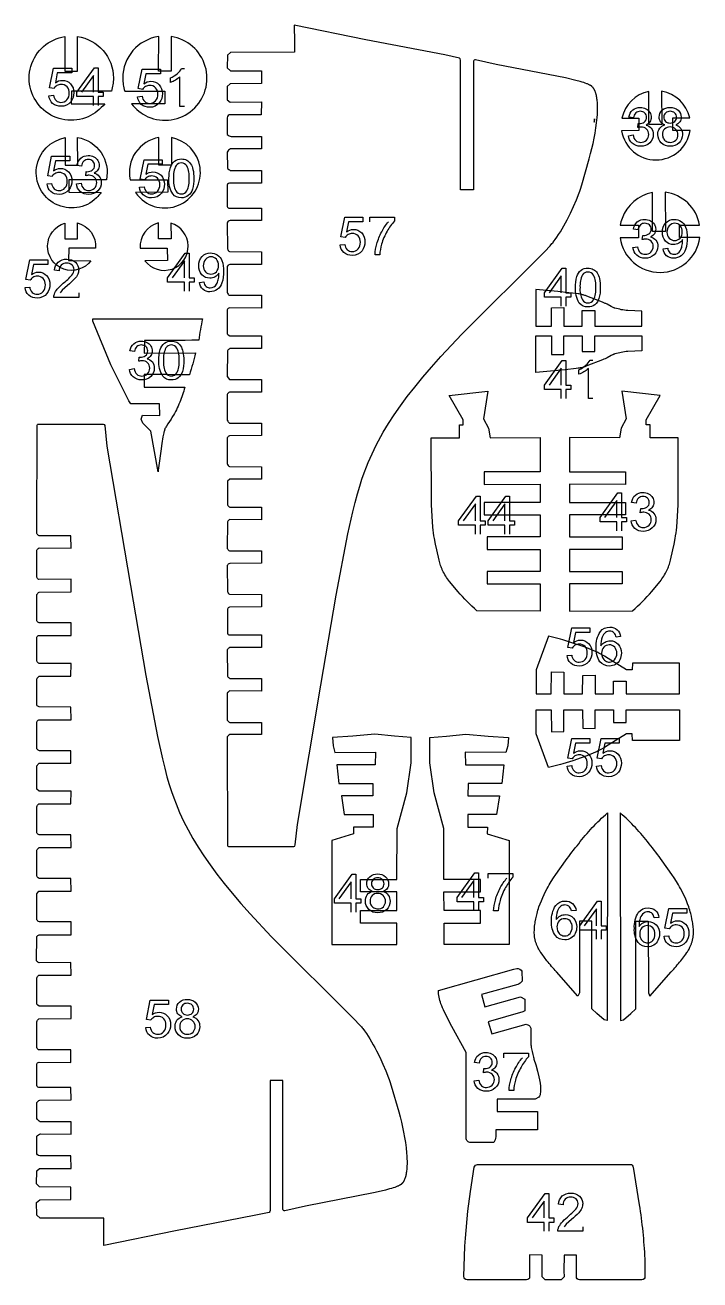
# Model space of a CAD drawing. Extents: x -306 to 77, y -230 to 818.
# Drawn here: x -305.9 to -129.1, y -229.6 to 99.3 of the extents above; entities that cross this region are included whole.
import ezdxf

# ---------------------------------------------------------------- set-up
doc = ezdxf.new("R2010")
doc.units = 0
for name, color, linetype in [('DEFAULT', 18, 'CONTINUOUS'), ('LAYER_1', 18, 'CONTINUOUS'), ('LETTERS', 1, 'CONTINUOUS')]:
    doc.layers.add(name, color=color, linetype=linetype)

msp = doc.modelspace()

# ---------------------------------------------------------------- linework, layer by layer
at = {"layer": 'DEFAULT'}
for points in [[(-208.47, -127.87), (-218.04, -127.87), (-218.04, -124.58), (-208.46, -124.58), (-208.41, -111.26), (-205.86, -101.87), (-204.74, -94.01), (-204.74, -87.37), (-209.12, -87.02), (-214.23, -86.56), (-220.05, -87.02), (-225.35, -87.37), (-225.2, -89.57), (-224.71, -91.31), (-214.05, -91.25), (-214.14, -94.55), (-224.18, -94.57), (-223.67, -99.47), (-214.76, -99.47), (-214.75, -102.73), (-223.01, -102.68), (-222.26, -107.56), (-214.71, -107.58), (-214.69, -110.9), (-219.89, -110.87), (-219.82, -112.63), (-225.56, -114.42), (-225.51, -141.67), (-208.51, -141.67), (-208.5, -136.02), (-218.04, -136.02), (-218.04, -132.73), (-208.48, -132.73), (-208.47, -127.87)], [(-196.15, -127.87), (-186.58, -127.87), (-186.58, -124.58), (-196.16, -124.58), (-196.21, -111.26), (-198.76, -101.87), (-199.88, -94.01), (-199.88, -87.37), (-195.49, -87.02), (-190.39, -86.56), (-184.57, -87.02), (-179.26, -87.37), (-179.42, -89.57), (-179.91, -91.31), (-190.57, -91.25), (-190.48, -94.55), (-180.44, -94.57), (-180.95, -99.47), (-189.85, -99.47), (-189.87, -102.73), (-181.6, -102.68), (-182.35, -107.56), (-189.9, -107.58), (-189.93, -110.9), (-184.72, -110.87), (-184.8, -112.63), (-179.06, -114.42), (-179.11, -141.67), (-196.1, -141.67), (-196.12, -136.02), (-186.58, -136.02), (-186.58, -132.73), (-196.13, -132.73), (-196.15, -127.87)]]:
    msp.add_lwpolyline(points, dxfattribs=at)
at = {"layer": 'LAYER_1'}
for points in [[(-252.91, -87.25), (-252.85, -115.55, 0.414252), (-252.44, -115.96), (-235.5, -115.96, 0.398036), (-235.09, -115.57), (-234.56, -110.19), (-228.4, -73.68), (-224.35, -50.07), (-221.3, -34.06), (-220.01, -28.25), (-219.4, -25.78), (-218.81, -23.56), (-218.22, -21.54), (-217.64, -19.71), (-217.05, -18.02), (-216.44, -16.44), (-215.98, -15.3), (-215.49, -14.16), (-214.97, -13.03), (-214.44, -11.9), (-213.88, -10.78), (-213.29, -9.65), (-212.68, -8.52), (-212.04, -7.39), (-210.66, -5.11), (-209.17, -2.8), (-207.53, -0.44), (-205.75, 1.97), (-203.82, 4.45), (-201.72, 7.01), (-199.44, 9.66), (-196.99, 12.42), (-191.48, 18.29), (-169.76, 40), (-168.36, 41.47), (-167.86, 42.03), (-167.67, 42.26), (-167.58, 42.36), (-167.51, 42.45), (-167.03, 43.09), (-166.57, 43.74), (-166.11, 44.44), (-165.66, 45.14), (-165.2, 45.91), (-164.75, 46.68), (-164.32, 47.46), (-163.9, 48.25), (-163.03, 49.99), (-162.22, 51.75), (-161.46, 53.53), (-160.74, 55.34), (-160.57, 55.82), (-160.39, 56.33), (-160.03, 57.42), (-158.1, 64.29, 0.048757), (-156.03, 75.07), (-155.97, 75.9), (-155.93, 76.58), (-155.91, 77.25), (-155.91, 77.91), (-155.93, 78.56), (-155.97, 79.14), (-155.99, 79.43), (-156.02, 79.72), (-156.06, 80), (-156.1, 80.29), (-156.15, 80.57), (-156.21, 80.85), (-156.27, 81.11), (-156.31, 81.24), (-156.34, 81.36), (-156.38, 81.49), (-156.42, 81.62), (-156.47, 81.74), (-156.51, 81.86), (-156.55, 81.96), (-156.59, 82.06), (-156.64, 82.15), (-156.68, 82.25), (-156.73, 82.34), (-156.78, 82.43), (-156.83, 82.53), (-156.88, 82.61), (-156.94, 82.69), (-156.99, 82.77), (-157.05, 82.85), (-157.1, 82.92), (-157.13, 82.95), (-157.15, 82.98), (-157.2, 83.03), (-157.3, 83.14), (-157.33, 83.17), (-157.37, 83.21), (-157.41, 83.24), (-157.45, 83.27), (-157.49, 83.31), (-157.53, 83.34), (-157.58, 83.37), (-157.63, 83.4), (-157.68, 83.44), (-157.74, 83.47), (-157.85, 83.54), (-157.98, 83.6), (-158.11, 83.67), (-158.26, 83.74), (-158.41, 83.8), (-158.57, 83.87), (-158.74, 83.94), (-159.12, 84.08), (-159.53, 84.22), (-159.98, 84.36), (-160.47, 84.5), (-161.58, 84.8), (-164.29, 85.45), (-182.49, 89.01), (-187.92, 90.19, 0.469464), (-188.41, 89.83), (-188.43, 56.09), (-191.81, 56.09), (-191.78, 90.11), (-191.88, 90.42), (-192.06, 90.67), (-195.96, 91.48), (-216.58, 95.45), (-235.36, 99.3), (-235.33, 94.86), (-235.35, 92.18), (-252.05, 92.15), (-252.86, 91.39), (-252.96, 88.07), (-252.1, 87.31), (-243.98, 87.28), (-243.98, 84.02), (-252.2, 83.94), (-252.96, 83.17), (-252.91, 79.75), (-252.2, 79.14), (-243.93, 79.16), (-244, 75.8), (-252.13, 75.82, 0.416214), (-252.93, 75.03), (-252.91, 70.64, 0.131587), (-251.92, 70.08), (-243.94, 70.13), (-243.94, 66.89), (-252.07, 66.87, 0.138218), (-252.94, 66.02), (-252.89, 61.88, 0.128149), (-252.12, 61.19), (-243.94, 61.16), (-243.95, 57.89), (-252.1, 57.87, 0.414011), (-252.94, 57.39), (-252.93, 51.75, 0.304278), (-252.33, 51.3), (-243.96, 51.32), (-243.95, 48.06), (-252.2, 48.08, 0.323484), (-252.92, 47.45), (-252.9, 40.67, 0.170153), (-252.37, 39.94), (-243.93, 39.86), (-243.94, 36.58), (-252.27, 36.58), (-252.66, 36.35), (-252.91, 36.02), (-252.94, 29.23, 0.15558), (-252.38, 28.49), (-243.94, 28.49), (-243.95, 25.13), (-252.33, 25.2, 0.142456), (-252.96, 24.72), (-252.94, 18.36), (-252.66, 18.11), (-252.28, 17.9), (-243.91, 17.85), (-243.93, 14.5), (-252.24, 14.5, 0.154243), (-252.9, 13.95), (-252.91, 7.17), (-252.37, 6.42), (-243.94, 6.42), (-243.95, 3.12), (-252.33, 3.12, 0.122192), (-252.94, 2.49), (-252.91, -4.27, 0.08215), (-252.33, -5.01), (-243.94, -5.03), (-243.95, -8.28), (-252.31, -8.31, 0.164054), (-252.91, -8.84), (-252.91, -15.66, 0.186836), (-252.35, -16.42), (-243.96, -16.43), (-243.94, -19.72), (-252.26, -19.73), (-252.9, -20.26), (-252.88, -26.43, 0.109959), (-252.29, -27.08), (-243.95, -27.08), (-243.97, -30.32), (-252.21, -30.29, 0.142173), (-252.89, -30.88), (-252.91, -37.89, 0.176715), (-252.37, -38.48), (-243.92, -38.49), (-243.95, -41.74), (-252.28, -41.81, 0.154498), (-252.93, -42.33), (-252.89, -49.14, 0.130891), (-252.32, -49.87), (-243.96, -49.9), (-243.92, -53.2), (-252.32, -53.23, 0.154339), (-252.88, -53.78), (-252.89, -60.1, 0.362503), (-252.29, -60.54), (-243.92, -60.54), (-243.93, -63.85), (-252.31, -63.84, 0.154311), (-252.91, -64.42), (-252.89, -71.29, 0.126379), (-252.25, -71.94), (-243.93, -71.96), (-243.93, -75.29), (-252.35, -75.21, 0.142467), (-252.93, -75.84), (-252.93, -82.87, 0.150771), (-252.25, -83.48), (-243.94, -83.44), (-243.95, -86.66), (-252.29, -86.66, 0.13669), (-252.91, -87.25)], [(-282.75, 85.39, -0.077996), (-283.28, 82.01), (-293.75, 81.95), (-293.81, 78.68), (-285.02, 78.7, -0.117795), (-289.34, 75.29, -1.140759), (-295.44, 96.3), (-295.46, 87.25), (-292.15, 87.26), (-292.17, 96.31, -0.37221), (-282.75, 85.39)], [(-280.3, 85.39, 0.077996), (-279.77, 82.01), (-269.3, 81.95), (-269.24, 78.68), (-278.03, 78.7, 0.117767), (-273.71, 75.29, 1.140765), (-267.61, 96.3), (-267.59, 87.25), (-270.9, 87.26), (-270.88, 96.31, 0.372226), (-280.3, 85.39)], [(-139.13, 81.98), (-139.09, 73.26), (-142.5, 73.26), (-142.5, 81.91, 0.295853), (-149.51, 74.94), (-145.13, 74.91), (-145.13, 71.64), (-149.6, 71.61, 0.857434), (-131.67, 71.68), (-136.15, 71.67), (-136.15, 74.96), (-131.78, 74.96, 0.305859), (-139.13, 81.98)], [(-156.82, 73.87, 0.21136), (-156.75, 74.77), (-156.82, 73.87)], [(-295.39, 69.81), (-295.41, 62.55), (-292.1, 62.56), (-292.12, 69.83, -0.425334), (-284.58, 58.76), (-294.39, 58.78), (-294.44, 55.51), (-285.98, 55.45), (-285.98, 55.45, -0.04992), (-287.16, 54.04), (-287.2, 54, -1.345568), (-295.39, 69.81)], [(-267.55, 69.81), (-267.54, 62.55), (-270.85, 62.56), (-270.83, 69.83, 0.425325), (-278.37, 58.76), (-268.56, 58.78), (-268.5, 55.51), (-276.97, 55.45), (-276.97, 55.45, 0.04989), (-275.78, 54.04), (-275.75, 54, 1.345545), (-267.55, 69.81)], [(-145.18, 43.57), (-150.01, 43.53, 0.869917), (-129.1, 43.62), (-134.44, 43.6), (-134.44, 46.89), (-129.17, 46.9, 0.326624), (-138.19, 55.51), (-138.14, 45.19), (-141.56, 45.19), (-141.56, 55.41, 0.263853), (-149.49, 48.64, 0.047058), (-149.99, 46.88), (-145.18, 46.84), (-145.18, 43.57)], [(-295.47, 47.37), (-295.48, 43.25), (-292.16, 43.26), (-292.17, 47.44, -0.36691), (-287.4, 40.84), (-294.46, 40.86), (-294.51, 37.59), (-288.64, 37.55, -1.386067), (-295.47, 47.37)], [(-267.67, 47.37), (-267.66, 43.25), (-270.97, 43.26), (-270.96, 47.44, 0.366938), (-275.73, 40.84), (-268.67, 40.86), (-268.62, 37.59), (-274.49, 37.55, 1.386036), (-267.67, 47.37)], [(-172.05, 29.97), (-172.05, 20.38), (-168.02, 20.38), (-168, 25.23), (-164.75, 25.28), (-164.75, 20.38), (-159.91, 20.38), (-159.93, 24.46), (-156.61, 24.46), (-156.59, 20.38), (-144.34, 20.38), (-144.34, 24.31), (-147.99, 24.46), (-148.41, 24.51), (-148.84, 24.57), (-149.26, 24.64), (-149.69, 24.72), (-150.11, 24.81), (-150.53, 24.9), (-150.95, 25.01), (-151.36, 25.12), (-151.44, 25.15), (-151.53, 25.18), (-151.61, 25.21), (-151.69, 25.24), (-151.78, 25.27), (-151.86, 25.3), (-152.02, 25.38), (-152.18, 25.45), (-152.34, 25.53), (-153.43, 26.14), (-153.59, 26.22), (-153.75, 26.3), (-153.91, 26.37), (-154.26, 26.52), (-154.61, 26.66), (-158.68, 28.25), (-159.08, 28.39), (-159.28, 28.46), (-159.48, 28.53), (-159.68, 28.59), (-159.88, 28.64), (-160.16, 28.71), (-160.43, 28.77), (-160.71, 28.83), (-161, 28.88), (-161.56, 28.96), (-164.42, 29.26, 0.004206), (-172.05, 29.97)], [(-288.1, 22.31), (-259.42, 22.31, 0.020387), (-260.4, 16.73, -0.003379), (-274.57, 16.61), (-274.66, 13.34), (-261.2, 13.37, -0.018277), (-262.85, 7.68, -0.000457), (-274.69, 7.7), (-274.71, 4.38), (-264.05, 4.41, -0.034316), (-265.38, 0.45, -0.060367), (-267.34, -3.37), (-267.34, -3.38), (-267.34, -3.38), (-267.33, -3.38), (-267.33, -3.38), (-267.33, -3.39), (-267.33, -3.39), (-267.33, -3.39), (-267.33, -3.4), (-267.33, -3.4), (-267.34, -3.4), (-267.34, -3.41), (-267.34, -3.41), (-267.34, -3.42), (-267.34, -3.42), (-267.34, -3.43), (-267.34, -3.43), (-267.35, -3.45), (-267.35, -3.46), (-267.36, -3.47), (-267.37, -3.49), (-267.39, -3.52), (-267.41, -3.56), (-267.45, -3.65), (-267.51, -3.74), (-267.66, -3.97), (-268.45, -5.17), (-268.86, -5.8), (-269.03, -6.09), (-269.11, -6.22), (-269.18, -6.35), (-269.24, -6.46), (-269.26, -6.52), (-269.29, -6.57), (-269.3, -6.62), (-269.31, -6.64), (-269.32, -6.66), (-269.33, -6.68), (-269.34, -6.7), (-269.34, -6.72), (-269.35, -6.74), (-269.35, -6.75), (-269.35, -6.75), (-269.35, -6.76), (-269.35, -6.77), (-269.35, -6.78), (-269.36, -6.79), (-269.36, -6.79), (-269.36, -6.8), (-269.36, -6.81), (-269.36, -6.81), (-269.36, -6.82), (-269.36, -6.83), (-269.36, -6.83), (-269.35, -6.84), (-269.35, -6.84), (-269.35, -6.85), (-269.35, -6.85), (-269.35, -6.86), (-269.35, -6.86), (-269.34, -6.86), (-269.34, -6.87), (-269.34, -6.87), (-269.34, -6.87), (-269.33, -6.88), (-269.33, -6.88), (-269.32, -6.88), (-269.32, -6.88), (-269.32, -6.88), (-269.31, -6.89), (-269.31, -6.89), (-269.3, -6.89), (-269.3, -6.89), (-269.3, -6.89), (-269.31, -6.89), (-269.31, -6.89), (-269.32, -6.9), (-269.32, -6.9), (-269.33, -6.9), (-269.34, -6.91), (-269.34, -6.92), (-269.35, -6.93), (-269.36, -6.93), (-269.36, -6.94), (-269.37, -6.96), (-269.38, -6.97), (-269.38, -6.98), (-269.39, -6.99), (-269.4, -7.01), (-269.41, -7.04), (-269.42, -7.07), (-269.44, -7.11), (-269.45, -7.15), (-269.48, -7.25), (-269.51, -7.35), (-269.57, -7.6), (-269.64, -7.89), (-269.78, -8.58), (-270.07, -10.33), (-270.36, -12.33), (-270.85, -16.09), (-271, -17.32), (-271.04, -17.67), (-271.06, -17.76), (-271.06, -17.78), (-271.06, -17.79), (-271.06, -17.79), (-271.06, -17.79), (-272.95, -7.13), (-275.04, -5.03), (-275.45, -4.01), (-275.14, -2.97), (-270.63, -2.99), (-270.7, 0), (-278.2, 0.06), (-278.71, 0.84), (-283.46, 10.28), (-288.1, 21.69), (-288.1, 22.31)], [(-172.05, 8.26), (-172.05, 17.85), (-168.02, 17.85), (-168, 13), (-164.75, 12.95), (-164.75, 17.85), (-159.91, 17.85), (-159.93, 13.77), (-156.61, 13.77), (-156.59, 17.85), (-144.34, 17.85), (-144.34, 13.92), (-147.99, 13.77), (-148.41, 13.72), (-148.84, 13.66), (-149.26, 13.59), (-149.69, 13.51), (-150.11, 13.42), (-150.53, 13.32), (-150.95, 13.22), (-151.36, 13.11), (-151.44, 13.08), (-151.53, 13.05), (-151.61, 13.02), (-151.69, 12.99), (-151.78, 12.96), (-151.86, 12.92), (-152.02, 12.85), (-152.18, 12.78), (-152.34, 12.69), (-153.43, 12.09), (-153.59, 12.01), (-153.75, 11.93), (-153.91, 11.85), (-154.26, 11.71), (-154.61, 11.57), (-158.68, 9.98), (-159.08, 9.84), (-159.28, 9.77), (-159.48, 9.7), (-159.68, 9.64), (-159.88, 9.58), (-160.16, 9.52), (-160.43, 9.45), (-160.71, 9.4), (-161, 9.35), (-161.56, 9.27), (-164.42, 8.97, -0.004196), (-172.05, 8.26)], [(-170.97, -8.76), (-170.97, -17.74), (-185.63, -17.74), (-185.64, -21.06), (-170.97, -21.04), (-170.97, -25.81), (-185.62, -25.8), (-185.62, -29.08), (-170.97, -29.09), (-170.97, -34.85), (-184.8, -34.82), (-184.8, -38.14), (-170.97, -38.11), (-170.97, -43.86), (-184.8, -43.86), (-184.8, -47.13), (-170.97, -47.09), (-170.97, -54.31), (-187.51, -54.21, -0.032882), (-192.53, -49.13), (-194.17, -47.16), (-194.7, -46.49), (-194.96, -46.15), (-195.21, -45.8), (-195.45, -45.45), (-195.68, -45.1), (-195.9, -44.73), (-196.12, -44.37), (-196.32, -44), (-196.51, -43.62), (-196.59, -43.46), (-196.66, -43.3), (-196.8, -42.98), (-196.92, -42.65), (-197.04, -42.32), (-197.15, -41.98), (-197.25, -41.65), (-197.43, -40.97), (-198.04, -38.21), (-198.37, -36.74), (-198.66, -35.26), (-198.78, -34.52), (-198.89, -33.78), (-198.99, -33.03), (-199.07, -32.29), (-199.28, -29.37), (-199.41, -26.45), (-199.47, -8.84), (-192.07, -8.91), (-192.07, -5.44), (-191.1, -5.44), (-191.1, -4.12), (-194.78, 2.21), (-184.67, 3.33), (-185.8, -3.91), (-184.47, -6.31), (-184.09, -8.91), (-170.97, -8.76)], [(-163.27, -8.76), (-163.27, -17.74), (-148.61, -17.74), (-148.6, -21.06), (-163.27, -21.04), (-163.27, -25.81), (-148.63, -25.8), (-148.63, -29.08), (-163.27, -29.09), (-163.27, -34.85), (-149.44, -34.82), (-149.44, -38.14), (-163.27, -38.11), (-163.27, -43.86), (-149.44, -43.86), (-149.44, -47.13), (-163.27, -47.09), (-163.27, -54.31), (-146.74, -54.21, 0.032882), (-141.71, -49.13), (-140.07, -47.16), (-139.54, -46.49), (-139.29, -46.15), (-139.04, -45.8), (-138.8, -45.45), (-138.56, -45.1), (-138.34, -44.73), (-138.12, -44.37), (-137.92, -44), (-137.73, -43.62), (-137.66, -43.46), (-137.58, -43.3), (-137.45, -42.98), (-137.32, -42.65), (-137.2, -42.32), (-137.1, -41.98), (-137, -41.65), (-136.81, -40.97), (-136.2, -38.21), (-135.88, -36.74), (-135.59, -35.26), (-135.46, -34.52), (-135.35, -33.78), (-135.25, -33.03), (-135.18, -32.29), (-134.97, -29.37), (-134.83, -26.45), (-134.77, -8.84), (-142.17, -8.91), (-142.17, -5.44), (-143.14, -5.44), (-143.14, -4.12), (-139.47, 2.21), (-149.57, 3.33), (-148.45, -3.91), (-149.77, -6.31), (-150.16, -8.91), (-163.27, -8.76)], [(-302.82, -33.98), (-302.76, -5.68, -0.414297), (-302.35, -5.27), (-285.41, -5.27, -0.397751), (-285, -5.65), (-284.47, -11.04), (-278.31, -47.55), (-274.26, -71.16), (-271.21, -87.16), (-269.92, -92.97), (-269.31, -95.44), (-268.72, -97.67), (-268.13, -99.68), (-267.55, -101.52), (-266.96, -103.21), (-266.35, -104.78), (-265.89, -105.93), (-265.4, -107.06), (-264.88, -108.19), (-264.35, -109.32), (-263.79, -110.45), (-263.2, -111.58), (-262.59, -112.71), (-261.95, -113.84), (-260.57, -116.12), (-259.08, -118.43), (-257.44, -120.79), (-255.66, -123.2), (-253.73, -125.67), (-251.63, -128.23), (-249.35, -130.89), (-246.9, -133.64), (-241.39, -139.52), (-219.67, -161.22), (-218.27, -162.7), (-217.77, -163.26), (-217.58, -163.49), (-217.49, -163.59), (-217.42, -163.68), (-216.94, -164.32), (-216.48, -164.97), (-216.02, -165.66), (-215.57, -166.37), (-215.11, -167.14), (-214.66, -167.91), (-214.23, -168.69), (-213.81, -169.48), (-212.94, -171.22), (-212.13, -172.98), (-211.37, -174.76), (-210.65, -176.56), (-210.48, -177.05), (-210.3, -177.56), (-209.94, -178.65), (-208.01, -185.52, -0.048796), (-205.94, -196.29), (-205.88, -197.13), (-205.84, -197.8), (-205.82, -198.48), (-205.82, -199.13), (-205.84, -199.79), (-205.88, -200.37), (-205.9, -200.65), (-205.93, -200.94), (-205.97, -201.23), (-206.01, -201.51), (-206.06, -201.8), (-206.12, -202.08), (-206.18, -202.34), (-206.22, -202.46), (-206.25, -202.59), (-206.29, -202.72), (-206.33, -202.84), (-206.38, -202.97), (-206.42, -203.09), (-206.46, -203.19), (-206.5, -203.28), (-206.55, -203.38), (-206.59, -203.47), (-206.64, -203.57), (-206.69, -203.66), (-206.74, -203.75), (-206.79, -203.84), (-206.85, -203.92), (-206.9, -204), (-206.96, -204.08), (-207.01, -204.15), (-207.04, -204.18), (-207.06, -204.21), (-207.11, -204.26), (-207.16, -204.31), (-207.21, -204.37), (-207.24, -204.4), (-207.28, -204.43), (-207.32, -204.47), (-207.36, -204.5), (-207.4, -204.53), (-207.44, -204.56), (-207.49, -204.6), (-207.54, -204.63), (-207.59, -204.66), (-207.65, -204.7), (-207.76, -204.76), (-207.89, -204.83), (-208.02, -204.9), (-208.17, -204.96), (-208.32, -205.03), (-208.48, -205.1), (-208.65, -205.17), (-209.03, -205.3), (-209.44, -205.44), (-209.89, -205.59), (-210.38, -205.73), (-211.49, -206.03), (-214.2, -206.67), (-232.4, -210.24), (-237.83, -211.42, -0.469429), (-238.32, -211.06), (-238.34, -177.31), (-241.72, -177.31), (-241.69, -211.34), (-241.79, -211.65), (-241.97, -211.9), (-245.87, -212.71), (-266.49, -216.68), (-285.27, -220.53), (-285.24, -216.09), (-285.26, -213.41), (-301.96, -213.38), (-302.77, -212.62), (-302.87, -209.3), (-302.01, -208.53), (-293.89, -208.51), (-293.89, -205.24), (-302.11, -205.16), (-302.87, -204.4), (-302.82, -200.98), (-302.11, -200.37), (-293.84, -200.39), (-293.91, -197.02), (-302.04, -197.04, -0.416449), (-302.84, -196.25), (-302.82, -191.87, -0.13168), (-301.83, -191.31), (-293.85, -191.36), (-293.85, -188.12), (-301.98, -188.09, -0.138237), (-302.85, -187.25), (-302.8, -183.1, -0.128158), (-302.03, -182.42), (-293.85, -182.39), (-293.86, -179.12), (-302.01, -179.1, -0.413981), (-302.85, -178.61), (-302.83, -172.97, -0.304143), (-302.24, -172.53), (-293.87, -172.55), (-293.86, -169.28), (-302.11, -169.3, -0.323596), (-302.83, -168.67), (-302.81, -161.89, -0.170128), (-302.28, -161.17), (-293.84, -161.09), (-293.85, -157.81), (-302.18, -157.81), (-302.57, -157.58), (-302.82, -157.25), (-302.85, -150.46, -0.155609), (-302.29, -149.72), (-293.85, -149.71), (-293.86, -146.36), (-302.24, -146.43, -0.142564), (-302.87, -145.94), (-302.85, -139.59), (-302.57, -139.33), (-302.19, -139.13), (-293.82, -139.08), (-293.84, -135.73), (-302.15, -135.73, -0.153885), (-302.81, -135.18), (-302.82, -128.39), (-302.28, -127.65), (-293.85, -127.65), (-293.86, -124.35), (-302.24, -124.35, -0.122371), (-302.85, -123.72), (-302.82, -116.96, -0.082135), (-302.24, -116.21), (-293.85, -116.2), (-293.86, -112.95), (-302.22, -112.92, -0.163889), (-302.82, -112.38), (-302.82, -105.56, -0.186971), (-302.26, -104.8), (-293.87, -104.79), (-293.85, -101.51), (-302.17, -101.5), (-302.81, -100.97), (-302.79, -94.8, -0.110047), (-302.2, -94.15), (-293.86, -94.15), (-293.88, -90.9), (-302.12, -90.93, -0.142201), (-302.8, -90.35), (-302.82, -83.34, -0.17658), (-302.28, -82.75), (-293.83, -82.74), (-293.86, -79.49), (-302.19, -79.41, -0.154424), (-302.84, -78.9), (-302.8, -72.08, -0.130698), (-302.23, -71.36), (-293.87, -71.32), (-293.83, -68.03), (-302.23, -68, -0.15459), (-302.79, -67.44), (-302.8, -61.13, -0.362546), (-302.2, -60.68), (-293.83, -60.68), (-293.84, -57.38), (-302.22, -57.39, -0.154037), (-302.82, -56.8), (-302.8, -49.94, -0.126319), (-302.16, -49.28), (-293.84, -49.27), (-293.84, -45.94), (-302.26, -46.02, -0.142564), (-302.84, -45.38), (-302.83, -38.35, -0.150822), (-302.16, -37.74), (-293.85, -37.78), (-293.86, -34.56), (-302.2, -34.56, -0.13675), (-302.82, -33.98)], [(-161.06, -155.2), (-166.67, -148.82, -0.015408), (-169.17, -145.91), (-170.46, -144.21), (-170.77, -143.77), (-170.92, -143.55), (-171.06, -143.32), (-171.2, -143.1), (-171.33, -142.86), (-171.45, -142.63), (-171.57, -142.39), (-171.73, -142.04), (-171.88, -141.68), (-171.95, -141.5), (-172.01, -141.31), (-172.07, -141.13), (-172.13, -140.94), (-172.19, -140.76), (-172.24, -140.57), (-172.28, -140.38), (-172.32, -140.19), (-172.36, -140), (-172.39, -139.81), (-172.42, -139.62), (-172.44, -139.43), (-172.46, -139.06), (-172.48, -138.69), (-172.48, -138.32), (-172.47, -137.95), (-172.45, -137.57), (-172.43, -137.2), (-172.39, -136.83), (-172.35, -136.45), (-172.3, -136.08), (-172.24, -135.71), (-172.1, -134.96), (-171.95, -134.23), (-171.77, -133.51), (-171.66, -133.09), (-171.54, -132.66), (-171.41, -132.24), (-171.27, -131.82), (-170.97, -130.99), (-170.64, -130.17), (-170.29, -129.36), (-169.91, -128.56), (-169.52, -127.76), (-169.12, -126.98), (-168.86, -126.5), (-168.59, -126.03), (-168.04, -125.1), (-167.45, -124.18), (-166.85, -123.28), (-164.32, -119.73, -0.014194), (-160.85, -115.24, -0.051547), (-153.32, -107.18), (-153.37, -161.58), (-154.2, -161.36), (-156.1, -159.75), (-157.38, -158.52), (-157.43, -135.58), (-160.64, -135.58), (-160.67, -154.28), (-161.06, -155.2)], [(-142.22, -155.2), (-136.61, -148.82, 0.015408), (-134.11, -145.91), (-132.81, -144.21), (-132.51, -143.77), (-132.36, -143.55), (-132.22, -143.32), (-132.08, -143.1), (-131.95, -142.86), (-131.83, -142.63), (-131.71, -142.39), (-131.55, -142.04), (-131.48, -141.86), (-131.4, -141.68), (-131.33, -141.5), (-131.27, -141.31), (-131.2, -141.13), (-131.15, -140.94), (-131.09, -140.76), (-131.04, -140.57), (-131, -140.38), (-130.95, -140.19), (-130.92, -140), (-130.89, -139.81), (-130.86, -139.62), (-130.84, -139.43), (-130.82, -139.06), (-130.8, -138.69), (-130.8, -138.32), (-130.81, -137.95), (-130.82, -137.57), (-130.85, -137.2), (-130.89, -136.83), (-130.93, -136.45), (-130.98, -136.08), (-131.04, -135.71), (-131.18, -134.96), (-131.33, -134.23), (-131.51, -133.51), (-131.62, -133.09), (-131.74, -132.66), (-131.87, -132.24), (-132.01, -131.82), (-132.31, -130.99), (-132.64, -130.17), (-132.99, -129.36), (-133.37, -128.56), (-133.76, -127.76), (-134.16, -126.98), (-134.42, -126.5), (-134.69, -126.03), (-135.24, -125.1), (-135.83, -124.18), (-136.43, -123.28), (-138.96, -119.73, 0.014205), (-142.43, -115.24, 0.051525), (-149.96, -107.18), (-149.9, -161.58), (-149.08, -161.36), (-147.17, -159.75), (-145.9, -158.52), (-145.85, -135.58), (-142.63, -135.58), (-142.61, -154.28), (-142.22, -155.2)], [(-171.64, -190.25), (-182.56, -190.26), (-182.59, -192.02, -0.142161), (-183.12, -193.56), (-189.14, -193.53, -0.425222), (-190.37, -192.37), (-190.37, -169.98), (-194.09, -163.15), (-196, -159.35, -0.031723), (-196.93, -157.18, -0.099027), (-197.61, -153.72), (-177.83, -148.15), (-177.08, -147.97, -0.300951), (-175.71, -148.66), (-175.69, -151.27, -0.073031), (-176.78, -152.17), (-186.35, -154.77), (-185.47, -158.01), (-176.08, -155.36), (-174.96, -155.94), (-174.96, -159.06), (-175.52, -159.34), (-184.53, -161.88), (-183.58, -165.08), (-174.64, -162.57, -0.090997), (-173.81, -162.91, -0.097497), (-173.43, -163.59), (-173.43, -166.5), (-173.41, -167.08), (-173.38, -167.66), (-173.35, -167.95), (-173.32, -168.24), (-173.27, -168.62), (-173.22, -168.99), (-173.15, -169.36), (-173.07, -169.73), (-172.9, -170.47), (-172.71, -171.2), (-172.64, -171.45), (-172.57, -171.7), (-172.1, -173.19), (-171.66, -174.81), (-171.31, -176.33), (-171.31, -176.33), (-171.13, -177.16, -0.083999), (-170.87, -180.39, -0.153223), (-171.31, -181.69), (-172.28, -182.17), (-182.2, -182.17), (-182.2, -185.44), (-171.65, -185.44), (-171.64, -190.25)], [(-164.7, -223.06), (-164.72, -227.2), (-164.69, -228.73), (-165.44, -229.53), (-169.61, -229.51), (-170.43, -228.75), (-170.44, -223.03), (-173.7, -223.01), (-173.71, -228.74, -0.414185), (-174.53, -229.55), (-190.11, -229.55, -0.430377), (-190.92, -228.69), (-190.64, -220.73), (-190.64, -220.73), (-190.5, -218.58), (-189.86, -211.58), (-189.19, -206.35), (-189.19, -206.35), (-188.2, -200, -0.372235), (-187.38, -199.32), (-147.34, -199.29, -0.369184), (-146.54, -199.99), (-145.01, -209.84, -0.02865), (-143.56, -224.03), (-143.56, -224.03), (-143.5, -228.73, -0.417772), (-144.32, -229.55), (-160.65, -229.55, -0.414097), (-161.46, -228.74), (-161.46, -223.06), (-164.7, -223.06)]]:
    msp.add_lwpolyline(points, format="xyb", dxfattribs=at)
for points in [[(-172, -76), (-168.05, -76), (-167.94, -70.23), (-164.78, -70.28), (-164.78, -76), (-159.83, -76), (-159.8, -71.15), (-156.56, -71.1), (-156.56, -76), (-151.72, -76), (-151.74, -72.68), (-148.42, -72.68), (-148.4, -76), (-134.47, -76), (-134.47, -67.93), (-146.77, -67.91), (-146.82, -69.69), (-148.33, -69.69), (-153.1, -66.7), (-154.07, -66.12), (-155.06, -65.58), (-155.55, -65.32), (-156.05, -65.08), (-157.07, -64.61), (-158.11, -64.18), (-159.17, -63.76), (-160.23, -63.37), (-162.38, -62.65), (-165.05, -61.8), (-165.58, -61.65), (-168.79, -60.84), (-172, -69.64), (-172, -76)], [(-172, -80.13), (-168.05, -80.13), (-167.94, -85.9), (-164.78, -85.85), (-164.78, -80.13), (-159.83, -80.13), (-159.8, -84.98), (-156.56, -85.03), (-156.56, -80.13), (-151.72, -80.13), (-151.74, -83.45), (-148.42, -83.45), (-148.4, -80.13), (-134.47, -80.13), (-134.47, -88.19), (-146.77, -88.22), (-146.82, -86.43), (-148.33, -86.44), (-153.1, -89.43), (-154.07, -90.01), (-155.06, -90.55), (-155.55, -90.81), (-156.05, -91.05), (-157.07, -91.52), (-158.11, -91.95), (-159.17, -92.36), (-160.23, -92.75), (-162.38, -93.48), (-165.05, -94.32), (-165.58, -94.47), (-168.79, -95.29), (-172, -86.48), (-172, -80.13)]]:
    msp.add_lwpolyline(points, dxfattribs=at)
at = {"layer": 'LETTERS'}
for points in [[(-299.63, 80.79), (-298.43, 80.91, 0.172827), (-297.77, 79.51, 0.19315), (-296.48, 79.04, 0.222694), (-294.93, 79.71, 0.190048), (-294.33, 81.48, 0.196067), (-294.9, 83.13, 0.214435), (-296.48, 83.74, 0.140394), (-297.57, 83.45, 0.122103), (-298.31, 82.72), (-299.45, 82.9), (-298.43, 88.02), (-293.67, 88.02), (-293.67, 86.81), (-297.44, 86.81), (-297.96, 84.2, -0.161043), (-296.14, 84.82, -0.21325), (-294, 83.92, -0.200352), (-293.13, 81.58, -0.172468), (-293.9, 79.23, -0.244519), (-296.48, 78.02, -0.190188), (-298.67, 78.78, -0.194762), (-299.63, 80.79)], [(-276.41, 80.53), (-275.21, 80.65, 0.172827), (-274.55, 79.25, 0.19315), (-273.26, 78.79, 0.222694), (-271.71, 79.45, 0.190048), (-271.11, 81.22, 0.196067), (-271.68, 82.88, 0.214435), (-273.26, 83.48, 0.140394), (-274.35, 83.2, 0.122103), (-275.09, 82.46), (-276.23, 82.64), (-275.21, 87.76), (-270.45, 87.76), (-270.45, 86.56), (-274.23, 86.56), (-274.75, 83.94, -0.161043), (-272.92, 84.57, -0.21325), (-270.78, 83.66, -0.200352), (-269.91, 81.33, -0.172468), (-270.69, 78.98, -0.244519), (-273.26, 77.76, -0.190188), (-275.45, 78.52, -0.194762), (-276.41, 80.53)], [(-264.13, 77.94), (-265.33, 77.94), (-265.33, 85.73, -0.056472), (-266.5, 84.89, -0.043354), (-267.8, 84.26), (-267.8, 85.44, 0.072812), (-266, 86.61, 0.094573), (-264.9, 87.94), (-264.13, 87.94)], [(-147.82, 70.32), (-146.62, 70.5, 0.157208), (-145.9, 69.02, 0.190824), (-144.62, 68.57, 0.207035), (-143.11, 69.16, 0.206792), (-142.52, 70.64, 0.21215), (-143.08, 72.02, 0.201438), (-144.51, 72.56, 0.06086), (-145.4, 72.43), (-145.26, 73.51), (-145.06, 73.5, 0.150126), (-143.68, 73.9, 0.267883), (-143.06, 75.15, 0.212216), (-143.52, 76.26, 0.201176), (-144.69, 76.7, 0.194147), (-145.88, 76.27, 0.171909), (-146.49, 74.96), (-147.7, 75.14, -0.176006), (-146.69, 77.05, -0.185359), (-144.74, 77.73, -0.121536), (-143.25, 77.38, -0.143029), (-142.22, 76.42, -0.137196), (-141.86, 75.13, -0.148173), (-142.2, 73.96, -0.143231), (-143.22, 73.11, -0.172968), (-141.83, 72.27, -0.174942), (-141.31, 70.66, -0.2139), (-142.26, 68.45, -0.199954), (-144.66, 67.55, -0.190219), (-146.83, 68.32, -0.194452), (-147.82, 70.32)], [(-138.29, 73.15, -0.154301), (-139.39, 73.94, -0.156053), (-139.75, 75.17, -0.214883), (-138.97, 76.99, -0.197968), (-136.9, 77.73, -0.198952), (-134.82, 76.97, -0.214096), (-134.02, 75.14, -0.155234), (-134.38, 73.94, -0.15259), (-135.44, 73.15, -0.165647), (-134.12, 72.18, -0.153221), (-133.66, 70.58, -0.209259), (-134.55, 68.42, -0.203953), (-136.89, 67.55, -0.204604), (-139.22, 68.42, -0.208562), (-140.11, 70.61, -0.159411), (-139.64, 72.25, -0.176935), (-138.29, 73.15)], [(-138.54, 75.21, 0.209471), (-138.09, 74.07, 0.202556), (-136.87, 73.63, 0.203005), (-135.68, 74.07, 0.209754), (-135.23, 75.14, 0.209959), (-135.69, 76.25, 0.203457), (-136.89, 76.7, 0.200999), (-138.09, 76.26, 0.212142), (-138.54, 75.21)], [(-138.9, 70.61, 0.112278), (-138.67, 69.6, 0.165133), (-137.94, 68.84, 0.125176), (-136.88, 68.57, 0.209173), (-135.42, 69.13, 0.203875), (-134.87, 70.57, 0.434621), (-136.92, 72.61, 0.212186), (-138.36, 72.04, 0.201219), (-138.9, 70.61)], [(-300.14, 57.7), (-298.94, 57.82, 0.172827), (-298.28, 56.42, 0.19315), (-296.99, 55.95, 0.222694), (-295.44, 56.62, 0.190048), (-294.84, 58.39, 0.196067), (-295.41, 60.04, 0.214435), (-296.99, 60.65, 0.140394), (-298.08, 60.36, 0.122103), (-298.82, 59.63), (-299.96, 59.81), (-298.94, 64.93), (-294.18, 64.93), (-294.18, 63.72), (-297.95, 63.72), (-298.47, 61.11, -0.161043), (-296.65, 61.73, -0.21325), (-294.51, 60.83, -0.200352), (-293.64, 58.49, -0.172468), (-294.41, 56.14, -0.244519), (-296.99, 54.93, -0.190188), (-299.18, 55.69, -0.194762), (-300.14, 57.7)], [(-292.43, 57.7), (-291.23, 57.88, 0.157208), (-290.51, 56.4, 0.190824), (-289.23, 55.95, 0.207035), (-287.72, 56.55, 0.206792), (-287.13, 58.02, 0.21215), (-287.69, 59.4, 0.201438), (-289.13, 59.94, 0.06086), (-290.01, 59.81), (-289.87, 60.89), (-289.67, 60.88, 0.150126), (-288.29, 61.28, 0.267883), (-287.67, 62.53, 0.212216), (-288.13, 63.64, 0.201176), (-289.3, 64.08, 0.194147), (-290.49, 63.65, 0.171909), (-291.11, 62.34), (-292.31, 62.52, -0.176006), (-291.3, 64.43, -0.185359), (-289.35, 65.11, -0.121536), (-287.87, 64.76, -0.143029), (-286.83, 63.8, -0.137196), (-286.47, 62.51, -0.148173), (-286.81, 61.34, -0.143231), (-287.83, 60.49, -0.172968), (-286.44, 59.65, -0.174942), (-285.93, 58.04, -0.2139), (-286.87, 55.83, -0.199954), (-289.27, 54.93, -0.190219), (-291.45, 55.7, -0.194452), (-292.43, 57.7)], [(-275.9, 56.8), (-274.7, 56.93, 0.172827), (-274.04, 55.53, 0.19315), (-272.75, 55.06, 0.222694), (-271.2, 55.73, 0.190048), (-270.6, 57.5, 0.196067), (-271.17, 59.15, 0.214435), (-272.75, 59.76, 0.140394), (-273.84, 59.47, 0.122103), (-274.58, 58.73), (-275.72, 58.91), (-274.7, 64.03), (-269.94, 64.03), (-269.94, 62.83), (-273.71, 62.83), (-274.24, 60.21, -0.161043), (-272.41, 60.84, -0.21325), (-270.27, 59.93, -0.200352), (-269.4, 57.6, -0.172468), (-270.17, 55.25, -0.244519), (-272.75, 54.03, -0.190188), (-274.94, 54.79, -0.194762), (-275.9, 56.8)], [(-268.19, 59.12, -0.078342), (-267.83, 61.98, -0.147096), (-266.75, 63.64, -0.173322), (-264.94, 64.21, -0.121798), (-263.52, 63.89, -0.136635), (-262.52, 62.96, -0.076386), (-261.91, 61.48, -0.060311), (-261.69, 59.12, -0.077662), (-262.05, 56.27, -0.14731), (-263.13, 54.61, -0.173974), (-264.94, 54.03, -0.235882), (-267.21, 55.04, -0.160537), (-268.19, 59.12)], [(-266.99, 59.12, 0.139824), (-266.4, 55.85, 0.54057), (-263.48, 55.86, 0.13964), (-262.89, 59.12, 0.137543), (-263.48, 62.38, 0.254896), (-264.95, 63.19, 0.250497), (-266.35, 62.48, 0.139009), (-266.99, 59.12)], [(-223.35, 41.71), (-222.14, 41.83, 0.172827), (-221.48, 40.43, 0.19315), (-220.19, 39.97, 0.222694), (-218.65, 40.63, 0.190048), (-218.04, 42.4, 0.196067), (-218.62, 44.06, 0.214435), (-220.19, 44.66, 0.140394), (-221.28, 44.38, 0.122103), (-222.02, 43.64), (-223.17, 43.82), (-222.14, 48.94), (-217.38, 48.94), (-217.38, 47.74), (-221.16, 47.74), (-221.68, 45.12, -0.161043), (-219.85, 45.75, -0.21325), (-217.71, 44.84, -0.200352), (-216.84, 42.51, -0.172468), (-217.62, 40.16, -0.244519), (-220.19, 38.94, -0.190188), (-222.38, 39.7, -0.194762), (-223.35, 41.71)], [(-215.58, 47.74), (-215.58, 48.94), (-209.13, 48.94), (-209.13, 47.97, 0.060347), (-211.04, 45.28, 0.058125), (-212.51, 41.85, 0.055346), (-212.98, 39.12), (-214.19, 39.12, -0.059451), (-213.73, 41.95, -0.058466), (-212.46, 45.14, -0.057287), (-210.7, 47.74)], [(-146.63, 40.98), (-145.43, 41.16, 0.157208), (-144.71, 39.68, 0.190824), (-143.43, 39.23, 0.207035), (-141.93, 39.83, 0.206792), (-141.33, 41.3, 0.21215), (-141.9, 42.68, 0.201438), (-143.33, 43.22, 0.06086), (-144.21, 43.09), (-144.07, 44.17), (-143.87, 44.16, 0.150126), (-142.49, 44.56, 0.267883), (-141.88, 45.81, 0.212216), (-142.33, 46.92, 0.201176), (-143.51, 47.36, 0.194147), (-144.7, 46.93, 0.171909), (-145.31, 45.62), (-146.51, 45.8, -0.176006), (-145.51, 47.71, -0.185359), (-143.55, 48.39, -0.121536), (-142.07, 48.04, -0.143029), (-141.03, 47.08, -0.137196), (-140.67, 45.8, -0.148173), (-141.02, 44.62, -0.143231), (-142.04, 43.77, -0.172968), (-140.64, 42.93, -0.174942), (-140.13, 41.32, -0.2139), (-141.08, 39.11, -0.199954), (-143.48, 38.21, -0.190219), (-145.65, 38.98, -0.194452), (-146.63, 40.98)], [(-138.74, 40.68), (-137.54, 40.8, 0.166693), (-136.97, 39.6, 0.189901), (-135.91, 39.23, 0.271367), (-134.23, 40.18, 0.070359), (-133.8, 41.34, 0.061052), (-133.62, 42.82), (-133.62, 43.07, -0.124963), (-134.62, 42.12, -0.133015), (-135.99, 41.76, -0.214712), (-138.07, 42.66, -0.19836), (-138.92, 45.02, -0.200018), (-138.04, 47.46, -0.212988), (-135.81, 48.39, -0.149189), (-134.05, 47.86, -0.150589), (-132.83, 46.37, -0.096672), (-132.42, 43.57, -0.084583), (-132.83, 40.52, -0.151782), (-134.05, 38.8, -0.162389), (-135.96, 38.21, -0.187715), (-137.86, 38.86, -0.187552), (-138.74, 40.68)], [(-133.74, 45.08, 0.188792), (-134.29, 46.75, 0.223569), (-135.67, 47.36, 0.222824), (-137.12, 46.7, 0.190504), (-137.72, 44.98, 0.19933), (-137.15, 43.44, 0.213795), (-135.71, 42.85, 0.217138), (-134.3, 43.44, 0.194331), (-133.74, 45.08)], [(-260.23, 31.88), (-259.03, 32, 0.166693), (-258.46, 30.81, 0.189901), (-257.4, 30.44, 0.271367), (-255.72, 31.38, 0.070359), (-255.29, 32.54, 0.061052), (-255.1, 34.03), (-255.11, 34.27, -0.124963), (-256.11, 33.33, -0.133015), (-257.48, 32.97, -0.214712), (-259.56, 33.86, -0.19836), (-260.41, 36.23, -0.200018), (-259.52, 38.67, -0.212988), (-257.3, 39.59, -0.149189), (-255.54, 39.07, -0.150589), (-254.32, 37.58, -0.096672), (-253.91, 34.77, -0.084583), (-254.32, 31.73, -0.151782), (-255.54, 30, -0.162389), (-257.45, 29.41, -0.187715), (-259.35, 30.06, -0.187552), (-260.23, 31.88)], [(-305.88, 30.53), (-304.68, 30.65, 0.172827), (-304.02, 29.25, 0.19315), (-302.73, 28.78, 0.222694), (-301.18, 29.45, 0.190048), (-300.58, 31.22, 0.196067), (-301.15, 32.87, 0.214435), (-302.73, 33.48, 0.140394), (-303.82, 33.19, 0.122103), (-304.56, 32.45), (-305.7, 32.63), (-304.68, 37.75), (-299.92, 37.75), (-299.92, 36.55), (-303.69, 36.55), (-304.21, 33.93, -0.161043), (-302.39, 34.56, -0.21325), (-300.25, 33.65, -0.200352), (-299.38, 31.32, -0.172468), (-300.15, 28.97, -0.244519), (-302.73, 27.75, -0.190188), (-304.92, 28.51, -0.194762), (-305.88, 30.53)], [(-291.85, 29.14), (-291.85, 27.94), (-298.35, 27.94, -0.097474), (-298.21, 28.8, -0.08646), (-297.44, 30.13, -0.045911), (-295.88, 31.64, 0.040779), (-293.67, 33.77, 0.172586), (-293.05, 35.22, 0.219617), (-293.58, 36.42, 0.193668), (-294.97, 36.91, 0.206195), (-296.42, 36.37, 0.202699), (-296.97, 34.86), (-298.17, 35.04, -0.196814), (-297.2, 37.2, -0.186558), (-294.95, 37.94, -0.197806), (-292.68, 37.14, -0.214499), (-291.85, 35.18, -0.101399), (-292.09, 34, -0.080554), (-292.9, 32.79, -0.030754), (-294.75, 31.05), (-296.18, 29.8), (-296.74, 29.14)], [(-255.23, 36.29, 0.188792), (-255.78, 37.95, 0.223569), (-257.16, 38.57, 0.222824), (-258.61, 37.91, 0.190504), (-259.21, 36.19, 0.19933), (-258.64, 34.64, 0.213795), (-257.19, 34.05, 0.217138), (-255.78, 34.64, 0.194331), (-255.23, 36.29)], [(-161.69, 30.52, -0.078342), (-161.33, 33.38, -0.147096), (-160.25, 35.05, -0.173322), (-158.44, 35.62, -0.121798), (-157.02, 35.29, -0.136635), (-156.01, 34.36, -0.076386), (-155.41, 32.88, -0.060311), (-155.19, 30.52, -0.077662), (-155.55, 27.68, -0.14731), (-156.63, 26.01, -0.173974), (-158.44, 25.44, -0.235882), (-160.71, 26.44, -0.160537), (-161.69, 30.52)], [(-160.49, 30.53, 0.139824), (-159.9, 27.26, 0.54057), (-156.98, 27.26, 0.13964), (-156.39, 30.53, 0.137543), (-156.97, 33.79, 0.254896), (-158.45, 34.59, 0.250497), (-159.85, 33.88, 0.139009), (-160.49, 30.53)], [(-278.53, 9.08), (-277.33, 9.26, 0.157208), (-276.61, 7.78, 0.190824), (-275.33, 7.33, 0.207035), (-273.82, 7.93, 0.206792), (-273.23, 9.4, 0.21215), (-273.79, 10.78, 0.201438), (-275.23, 11.32, 0.06086), (-276.11, 11.19), (-275.97, 12.27), (-275.77, 12.26, 0.150126), (-274.39, 12.66, 0.267883), (-273.77, 13.92, 0.212216), (-274.23, 15.03, 0.201176), (-275.41, 15.47, 0.194147), (-276.6, 15.03, 0.171909), (-277.21, 13.72), (-278.41, 13.9, -0.176006), (-277.4, 15.81, -0.185359), (-275.45, 16.49, -0.121536), (-273.97, 16.14, -0.143029), (-272.93, 15.18, -0.137196), (-272.57, 13.9, -0.148173), (-272.91, 12.72, -0.143231), (-273.94, 11.87, -0.172968), (-272.54, 11.03, -0.174942), (-272.03, 9.42, -0.2139), (-272.98, 7.21, -0.199954), (-275.37, 6.31, -0.190219), (-277.55, 7.08, -0.194452), (-278.53, 9.08)], [(-270.82, 11.4, -0.078342), (-270.46, 14.26, -0.147096), (-269.38, 15.92, -0.173322), (-267.57, 16.49, -0.121798), (-266.14, 16.17, -0.136635), (-265.14, 15.23, -0.076386), (-264.54, 13.75, -0.060311), (-264.32, 11.4, -0.077662), (-264.68, 8.55, -0.14731), (-265.75, 6.88, -0.173974), (-267.57, 6.31, -0.235882), (-269.84, 7.31, -0.160537), (-270.82, 11.4)], [(-269.62, 11.4, 0.139824), (-269.03, 8.13, 0.54057), (-266.11, 8.13, 0.13964), (-265.52, 11.4, 0.137543), (-266.1, 14.66, 0.254896), (-267.58, 15.47, 0.250497), (-268.98, 14.75, 0.139009), (-269.62, 11.4)], [(-157.11, 1.47), (-158.32, 1.47), (-158.32, 9.26, -0.056472), (-159.49, 8.42, -0.043354), (-160.79, 7.79), (-160.79, 8.97, 0.072812), (-158.98, 10.14, 0.094573), (-157.89, 11.47), (-157.11, 11.47)], [(-147.13, -30.61), (-145.93, -30.43, 0.157208), (-145.21, -31.9, 0.190824), (-143.93, -32.36, 0.207035), (-142.42, -31.76, 0.206792), (-141.83, -30.29, 0.21215), (-142.39, -28.91, 0.201438), (-143.83, -28.37, 0.06086), (-144.71, -28.5), (-144.57, -27.42), (-144.37, -27.43, 0.150126), (-142.99, -27.02, 0.267883), (-142.37, -25.77, 0.212216), (-142.83, -24.66, 0.201176), (-144, -24.22, 0.194147), (-145.19, -24.66, 0.171909), (-145.81, -25.97), (-147.01, -25.79, -0.176006), (-146, -23.88, -0.185359), (-144.05, -23.2, -0.121536), (-142.56, -23.55, -0.143029), (-141.53, -24.51, -0.137196), (-141.17, -25.79, -0.148173), (-141.51, -26.97, -0.143231), (-142.53, -27.81, -0.172968), (-141.14, -28.66, -0.174942), (-140.62, -30.26, -0.2139), (-141.57, -32.47, -0.199954), (-143.97, -33.38, -0.190219), (-146.14, -32.61, -0.194452), (-147.13, -30.61)], [(-163.9, -65.91), (-162.69, -65.79, 0.172827), (-162.03, -67.18, 0.19315), (-160.74, -67.65, 0.222694), (-159.2, -66.99, 0.190048), (-158.6, -65.21, 0.196067), (-159.17, -63.56, 0.214435), (-160.74, -62.95, 0.140394), (-161.83, -63.24, 0.122103), (-162.57, -63.98), (-163.72, -63.8), (-162.69, -58.68), (-157.93, -58.68), (-157.93, -59.88), (-161.71, -59.88), (-162.23, -62.5, -0.161043), (-160.4, -61.87, -0.21325), (-158.26, -62.78, -0.200352), (-157.39, -65.11, -0.172468), (-158.17, -67.46, -0.244519), (-160.74, -68.68, -0.190188), (-162.93, -67.92, -0.194762), (-163.9, -65.91)], [(-149.86, -60.97), (-151.07, -61.09, 0.126501), (-151.53, -60.04, 0.214441), (-152.75, -59.52, 0.155606), (-153.81, -59.85, 0.132823), (-154.69, -61.07, 0.091829), (-155.04, -63.37, -0.131952), (-153.96, -62.38, -0.119806), (-152.62, -62.05, -0.213787), (-150.54, -62.95, -0.199696), (-149.68, -65.28, -0.118427), (-150.08, -67.02, -0.143669), (-151.19, -68.25, -0.139573), (-152.79, -68.68, -0.230165), (-155.28, -67.55, -0.173379), (-156.25, -63.84, -0.167201), (-155.18, -59.64, -0.237815), (-152.68, -58.5, -0.187038), (-150.76, -59.15, -0.188201), (-149.86, -60.97)], [(-154.86, -65.28, 0.112533), (-154.59, -66.48, 0.144169), (-153.84, -67.35, 0.145127), (-152.8, -67.65, 0.22507), (-151.44, -67.03, 0.187105), (-150.88, -65.34, 0.1924), (-151.43, -63.73, 0.219238), (-152.85, -63.13, 0.208392), (-154.27, -63.73, 0.204963), (-154.86, -65.28)], [(-163.9, -94.9), (-162.69, -94.78, 0.172827), (-162.03, -96.18, 0.19315), (-160.74, -96.65, 0.222694), (-159.2, -95.98, 0.190048), (-158.6, -94.21, 0.196067), (-159.17, -92.56, 0.214435), (-160.74, -91.95, 0.140394), (-161.83, -92.24, 0.122103), (-162.57, -92.98), (-163.72, -92.79), (-162.69, -87.67), (-157.93, -87.67), (-157.93, -88.88), (-161.71, -88.88), (-162.23, -91.49, -0.161043), (-160.4, -90.87, -0.21325), (-158.26, -91.77, -0.200352), (-157.39, -94.11, -0.172468), (-158.17, -96.46, -0.244519), (-160.74, -97.67, -0.190188), (-162.93, -96.92, -0.194762), (-163.9, -94.9)], [(-156.19, -94.9), (-154.98, -94.78, 0.172827), (-154.32, -96.18, 0.19315), (-153.03, -96.65, 0.222694), (-151.49, -95.98, 0.190048), (-150.88, -94.21, 0.196067), (-151.46, -92.56, 0.214435), (-153.03, -91.95, 0.140394), (-154.12, -92.24, 0.122103), (-154.86, -92.98), (-156.01, -92.79), (-154.98, -87.67), (-150.22, -87.67), (-150.22, -88.88), (-154, -88.88), (-154.52, -91.49, -0.161043), (-152.69, -90.87, -0.21325), (-150.55, -91.77, -0.200352), (-149.68, -94.11, -0.172468), (-150.46, -96.46, -0.244519), (-153.03, -97.67, -0.190188), (-155.22, -96.92, -0.194762), (-156.19, -94.9)], [(-214.91, -127.74, -0.154301), (-216, -126.95, -0.156053), (-216.36, -125.72, -0.214883), (-215.58, -123.9, -0.197968), (-213.52, -123.16, -0.198952), (-211.43, -123.92, -0.214096), (-210.64, -125.75, -0.155234), (-210.99, -126.95, -0.15259), (-212.06, -127.74, -0.165647), (-210.73, -128.71, -0.153221), (-210.28, -130.31, -0.209259), (-211.16, -132.47, -0.203953), (-213.5, -133.34, -0.204604), (-215.83, -132.46, -0.208562), (-216.72, -130.27, -0.159411), (-216.25, -128.64, -0.176935), (-214.91, -127.74)], [(-215.16, -125.68, 0.209471), (-214.71, -126.82, 0.202556), (-213.48, -127.26, 0.203005), (-212.29, -126.82, 0.209754), (-211.84, -125.75, 0.209959), (-212.3, -124.64, 0.203457), (-213.5, -124.19, 0.200999), (-214.7, -124.63, 0.212142), (-215.16, -125.68)], [(-184.53, -124.23), (-184.53, -123.03), (-178.09, -123.03), (-178.09, -124, 0.060347), (-180, -126.69, 0.058125), (-181.47, -130.12, 0.055346), (-181.94, -132.85), (-183.15, -132.85, -0.059451), (-182.68, -130.02, -0.058466), (-181.41, -126.83, -0.057287), (-179.65, -124.23)], [(-215.52, -130.28, 0.112278), (-215.29, -131.29, 0.165133), (-214.55, -132.05, 0.125176), (-213.49, -132.32, 0.209173), (-212.03, -131.76, 0.203875), (-211.48, -130.32, 0.434621), (-213.53, -128.28, 0.212186), (-214.97, -128.85, 0.201219), (-215.52, -130.28)], [(-161.55, -132.73), (-162.76, -132.85, 0.126501), (-163.22, -131.81, 0.214441), (-164.45, -131.29, 0.155606), (-165.5, -131.61, 0.132823), (-166.39, -132.84, 0.091829), (-166.73, -135.14, -0.131952), (-165.65, -134.14, -0.119806), (-164.31, -133.82, -0.213787), (-162.23, -134.72, -0.199696), (-161.37, -137.04, -0.118427), (-161.78, -138.78, -0.143669), (-162.88, -140.02, -0.139573), (-164.49, -140.44, -0.230165), (-166.97, -139.32, -0.173379), (-167.94, -135.61, -0.167201), (-166.87, -131.41, -0.237815), (-164.37, -130.26, -0.187038), (-162.45, -130.92, -0.188201), (-161.55, -132.73)], [(-139.87, -134.54), (-141.08, -134.66, 0.126501), (-141.54, -133.62, 0.214441), (-142.76, -133.09, 0.155606), (-143.82, -133.42, 0.132823), (-144.71, -134.65, 0.091829), (-145.05, -136.94, -0.131952), (-143.97, -135.95, -0.119806), (-142.63, -135.62, -0.213787), (-140.55, -136.52, -0.199696), (-139.69, -138.85, -0.118427), (-140.09, -140.59, -0.143669), (-141.2, -141.82, -0.139573), (-142.8, -142.25, -0.230165), (-145.29, -141.12, -0.173379), (-146.26, -137.42, -0.167201), (-145.19, -133.21, -0.237815), (-142.69, -132.07, -0.187038), (-140.77, -132.73, -0.188201), (-139.87, -134.54)], [(-138.49, -139.48), (-137.28, -139.36, 0.172827), (-136.62, -140.76, 0.19315), (-135.33, -141.23, 0.222694), (-133.78, -140.56, 0.190048), (-133.18, -138.79, 0.196067), (-133.75, -137.13, 0.214435), (-135.33, -136.53, 0.140394), (-136.42, -136.81, 0.122103), (-137.16, -137.55), (-138.3, -137.37), (-137.28, -132.25), (-132.52, -132.25), (-132.52, -133.46), (-136.3, -133.46), (-136.82, -136.07, -0.161043), (-134.99, -135.44, -0.21325), (-132.85, -136.35, -0.200352), (-131.98, -138.69, -0.172468), (-132.76, -141.04, -0.244519), (-135.33, -142.25, -0.190188), (-137.52, -141.49, -0.194762), (-138.49, -139.48)], [(-166.55, -137.04, 0.112533), (-166.28, -138.24, 0.144169), (-165.53, -139.12, 0.145127), (-164.49, -139.42, 0.22507), (-163.13, -138.8, 0.187105), (-162.58, -137.11, 0.1924), (-163.12, -135.49, 0.219238), (-164.54, -134.9, 0.208392), (-165.97, -135.49, 0.204963), (-166.55, -137.04)], [(-144.87, -138.85, 0.112533), (-144.6, -140.05, 0.144169), (-143.85, -140.93, 0.145127), (-142.81, -141.23, 0.22507), (-141.45, -140.61, 0.187105), (-140.9, -138.92, 0.1924), (-141.44, -137.3, 0.219238), (-142.86, -136.71, 0.208392), (-144.29, -137.3, 0.204963), (-144.87, -138.85)], [(-274.29, -163.44), (-273.09, -163.32, 0.172827), (-272.43, -164.72, 0.19315), (-271.13, -165.19, 0.222694), (-269.59, -164.52, 0.190048), (-268.99, -162.75, 0.196067), (-269.56, -161.1, 0.214435), (-271.14, -160.49, 0.140394), (-272.23, -160.77, 0.122103), (-272.97, -161.51), (-274.11, -161.33), (-273.09, -156.21), (-268.33, -156.21), (-268.33, -157.42), (-272.1, -157.42), (-272.62, -160.03, -0.161043), (-270.79, -159.41, -0.21325), (-268.66, -160.31, -0.200352), (-267.78, -162.65, -0.172468), (-268.56, -165, -0.244519), (-271.14, -166.21, -0.190188), (-273.32, -165.45, -0.194762), (-274.29, -163.44)], [(-264.76, -160.61, -0.154301), (-265.86, -159.82, -0.156053), (-266.22, -158.59, -0.214883), (-265.44, -156.77, -0.197968), (-263.37, -156.03, -0.198952), (-261.29, -156.79, -0.214096), (-260.5, -158.62, -0.155234), (-260.85, -159.82, -0.15259), (-261.91, -160.61, -0.165647), (-260.59, -161.58, -0.153221), (-260.13, -163.18, -0.209259), (-261.02, -165.34, -0.203953), (-263.36, -166.21, -0.204604), (-265.69, -165.33, -0.208562), (-266.58, -163.14, -0.159411), (-266.11, -161.51, -0.176935), (-264.76, -160.61)], [(-265.01, -158.55, 0.209471), (-264.56, -159.69, 0.202556), (-263.34, -160.13, 0.203005), (-262.15, -159.69, 0.209754), (-261.7, -158.62, 0.209959), (-262.16, -157.51, 0.203457), (-263.36, -157.06, 0.200999), (-264.56, -157.5, 0.212142), (-265.01, -158.55)], [(-265.37, -163.15, 0.112278), (-265.14, -164.16, 0.165133), (-264.41, -164.92, 0.125176), (-263.35, -165.19, 0.209173), (-261.89, -164.62, 0.203875), (-261.34, -163.19, 0.434621), (-263.39, -161.15, 0.212186), (-264.83, -161.72, 0.201219), (-265.37, -163.15)], [(-188.25, -177.36), (-187.05, -177.18, 0.157208), (-186.33, -178.65, 0.190824), (-185.05, -179.11, 0.207035), (-183.54, -178.51, 0.206792), (-182.95, -177.04, 0.21215), (-183.51, -175.66, 0.201438), (-184.95, -175.12, 0.06086), (-185.83, -175.25), (-185.69, -174.17), (-185.49, -174.18, 0.150126), (-184.11, -173.77, 0.267883), (-183.49, -172.52, 0.212216), (-183.95, -171.41, 0.201176), (-185.13, -170.97, 0.194147), (-186.32, -171.41, 0.171909), (-186.93, -172.72), (-188.13, -172.54, -0.176006), (-187.13, -170.63, -0.185359), (-185.17, -169.95, -0.121536), (-183.69, -170.3, -0.143029), (-182.65, -171.26, -0.137196), (-182.29, -172.54, -0.148173), (-182.63, -173.72, -0.143231), (-183.66, -174.56, -0.172968), (-182.26, -175.41, -0.174942), (-181.75, -177.01, -0.2139), (-182.7, -179.22, -0.199954), (-185.09, -180.13, -0.190219), (-187.27, -179.36, -0.194452), (-188.25, -177.36)], [(-180.48, -171.34), (-180.48, -170.13), (-174.04, -170.13), (-174.04, -171.11, 0.060347), (-175.95, -173.79, 0.058125), (-177.42, -177.22, 0.055346), (-177.89, -179.95), (-179.1, -179.95, -0.059451), (-178.63, -177.12, -0.058466), (-177.36, -173.93, -0.057287), (-175.6, -171.34)], [(-159.8, -215.61), (-159.8, -216.82), (-166.31, -216.82, -0.097474), (-166.17, -215.96, -0.08646), (-165.39, -214.62, -0.045911), (-163.83, -213.12, 0.040779), (-161.62, -210.99, 0.172586), (-161.01, -209.53, 0.219617), (-161.54, -208.33, 0.193668), (-162.93, -207.84, 0.206195), (-164.37, -208.38, 0.202699), (-164.92, -209.89), (-166.13, -209.71, -0.196814), (-165.16, -207.56, -0.186558), (-162.9, -206.82, -0.197806), (-160.64, -207.61, -0.214499), (-159.8, -209.58, -0.101399), (-160.05, -210.75, -0.080554), (-160.85, -211.96, -0.030754), (-162.71, -213.71), (-164.13, -214.95), (-164.69, -215.61)]]:
    msp.add_lwpolyline(points, format="xyb", dxfattribs=at)
for points in [[(-287.95, 78.2), (-287.95, 80.55), (-292.34, 80.55), (-292.34, 81.69), (-287.7, 88.14), (-286.74, 88.14), (-286.74, 81.69), (-285.42, 81.69), (-285.42, 80.55), (-286.74, 80.55), (-286.74, 78.2)], [(-287.95, 81.69), (-287.95, 86.13), (-291.14, 81.69)], [(-264.15, 29.59), (-264.15, 31.94), (-268.54, 31.94), (-268.54, 33.09), (-263.91, 39.53), (-262.94, 39.53), (-262.94, 33.09), (-261.62, 33.09), (-261.62, 31.94), (-262.94, 31.94), (-262.94, 29.59)], [(-264.15, 33.09), (-264.15, 37.52), (-267.34, 33.09)], [(-165.43, 25.62), (-165.43, 27.97), (-169.82, 27.97), (-169.82, 29.11), (-165.19, 35.56), (-164.22, 35.56), (-164.22, 29.11), (-162.9, 29.11), (-162.9, 27.97), (-164.22, 27.97), (-164.22, 25.62)], [(-165.43, 29.11), (-165.43, 33.55), (-168.62, 29.11)], [(-165.43, 1.47), (-165.43, 3.82), (-169.82, 3.82), (-169.82, 4.96), (-165.19, 11.41), (-164.22, 11.41), (-164.22, 4.96), (-162.9, 4.96), (-162.9, 3.82), (-164.22, 3.82), (-164.22, 1.47)], [(-165.43, 4.96), (-165.43, 9.4), (-168.62, 4.96)], [(-187.91, -34.09), (-187.91, -31.74), (-192.31, -31.74), (-192.31, -30.59), (-187.67, -24.15), (-186.7, -24.15), (-186.7, -30.59), (-185.38, -30.59), (-185.38, -31.74), (-186.7, -31.74), (-186.7, -34.09)], [(-187.91, -30.59), (-187.91, -26.16), (-191.1, -30.59)], [(-180.2, -34.09), (-180.2, -31.74), (-184.6, -31.74), (-184.6, -30.59), (-179.96, -24.15), (-178.99, -24.15), (-178.99, -30.59), (-177.67, -30.59), (-177.67, -31.74), (-178.99, -31.74), (-178.99, -34.09)], [(-180.2, -30.59), (-180.2, -26.16), (-183.39, -30.59)], [(-150.87, -33.2), (-150.87, -30.85), (-155.26, -30.85), (-155.26, -29.71), (-150.62, -23.26), (-149.66, -23.26), (-149.66, -29.71), (-148.34, -29.71), (-148.34, -30.85), (-149.66, -30.85), (-149.66, -33.2)], [(-150.87, -29.71), (-150.87, -25.27), (-154.06, -29.71)], [(-220.46, -133.16), (-220.46, -130.81), (-224.85, -130.81), (-224.85, -129.67), (-220.22, -123.22), (-219.25, -123.22), (-219.25, -129.67), (-217.93, -129.67), (-217.93, -130.81), (-219.25, -130.81), (-219.25, -133.16)], [(-188.33, -132.85), (-188.33, -130.5), (-192.73, -130.5), (-192.73, -129.35), (-188.09, -122.91), (-187.12, -122.91), (-187.12, -129.35), (-185.8, -129.35), (-185.8, -130.5), (-187.12, -130.5), (-187.12, -132.85)], [(-188.33, -129.35), (-188.33, -124.92), (-191.52, -129.35)], [(-220.46, -129.67), (-220.46, -125.23), (-223.65, -129.67)], [(-156.19, -140.26), (-156.19, -137.91), (-160.59, -137.91), (-160.59, -136.77), (-155.95, -130.32), (-154.99, -130.32), (-154.99, -136.77), (-153.66, -136.77), (-153.66, -137.91), (-154.99, -137.91), (-154.99, -140.26)], [(-156.19, -136.77), (-156.19, -132.33), (-159.38, -136.77)], [(-169.86, -216.82), (-169.86, -214.47), (-174.26, -214.47), (-174.26, -213.32), (-169.62, -206.88), (-168.66, -206.88), (-168.66, -213.32), (-167.33, -213.32), (-167.33, -214.47), (-168.66, -214.47), (-168.66, -216.82)], [(-169.86, -213.32), (-169.86, -208.89), (-173.05, -213.32)]]:
    msp.add_lwpolyline(points, dxfattribs=at)

doc.saveas('drawing.dxf')
